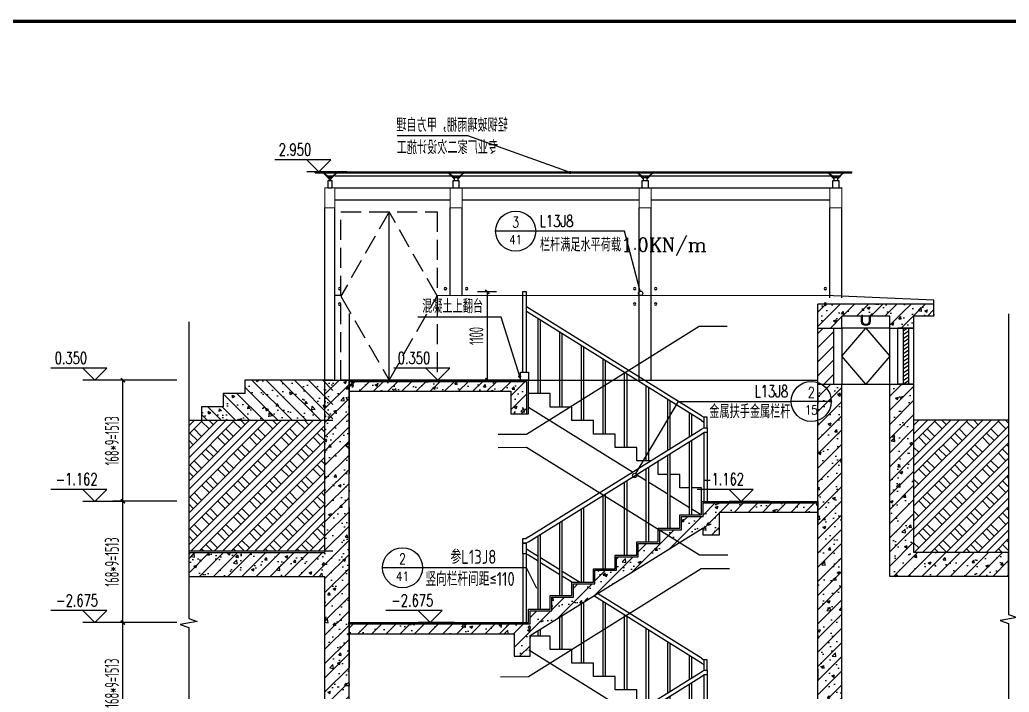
# Model space of a CAD drawing. Extents: x -473190 to 2138458, y -81875 to 2633646.
# Drawn here: x 1325107 to 1337454, y -61045 to -52655 of the extents above; entities that cross this region are included whole.
import ezdxf
from ezdxf.enums import TextEntityAlignment as Align

# ---------------------------------------------------------------- set-up
doc = ezdxf.new("R2010")
doc.units = 0
doc.header["$LTSCALE"] = 1000
doc.linetypes.add('__DASH', pattern=[0.35, 0.25, -0.1])
doc.linetypes.add('DOTE', pattern=[2.42, 2, -0.2, 0.02, -0.2])
for name, color, linetype in [('AXIS', 3, 'Continuous'), ('DIM_IDEN', 3, 'Continuous'), ('DIM_LEAD', 3, 'Continuous'), ('DIM_SYMB', 3, 'Continuous'), ('DOTE', 1, 'DOTE'), ('E_WINDOW', 4, 'Continuous'), ('ECA_TK', 7, 'Continuous'), ('PUB_DIM', 3, 'Continuous'), ('PUB_HATCH', 8, 'Continuous'), ('PUB_TEXT', 7, 'Continuous'), ('RF-M', 4, 'Continuous'), ('RF-QT', 30, 'Continuous'), ('S_E_STAIR', 4, 'Continuous'), ('S_STAIR', 2, 'Continuous'), ('S_SURFACE', 6, 'Continuous'), ('SURFACE', 6, 'Continuous'), ('tk', 7, 'Continuous'), ('WALL', 9, 'Continuous'), ('WINDOW', 4, 'Continuous')]:
    doc.layers.add(name, color=color, linetype=linetype)
doc.styles.add('_TCH_DIM', font='SIMPLEX', dxfattribs={"bigfont": 'GBCBIG'})
doc.styles.add('_TCH_DIM_T3', font='tssdeng.shx', dxfattribs={"width": 0.564706, "bigfont": '@@@tssdchn.shx'})
doc.styles.add('_TCH_LABEL', font='COMPLEX', dxfattribs={"bigfont": 'GBCBIG'})
doc.styles.add('TYDG_02', font='TSSDENG', dxfattribs={"width": 0.8, "bigfont": 'TSSDCHN'})
doc.dimstyles.new('_TCH_ARCH&&50', dxfattribs={"dimtxt": 175, "dimasz": 50, "dimexe": 125, "dimexo": 150, "dimgap": 50, "dimtad": 1, "dimdec": 0, "dimzin": 0, "dimdsep": 46, "dimtxsty": '_TCH_DIM_T3', "dimblk": 'ARCHTICK', "dimcen": 0.09, "dimclrt": 7, "dimazin": 2, "dimtfac": 1, "dimtdec": 0, "dimtix": 1, "dimtmove": 2, "dimatfit": 3, "dimfxl": 0, "dimtolj": 1, "dimtzin": 0, "dimarcsym": 0})
pattern_1 = [(45, (0, 0), (-88.388348, 88.388348), []), (50, (0, 0), (358.63009, -31.37607), [37.5, -412.5]), (355, (0, 0), (-69.37567, 376.09607), [30, -330]), (100.4514, (29.9, -2.6), (289.25469, 344.71977), [31.8701, -350.57106]), (46.1842, (0, 100), (533.62052, -82.7595), [56.25, -618.75]), (96.6356, (44.47, 93.1), (467.33135, 487.05894), [47.80514, -525.8565]), (351.1842, (0, 100), (467.33097, 487.0593), [45, -495]), (21, (50, 75), (298.453526, -201.309445), [37.5, -412.5]), (326, (50, 75), (121.65767, 362.57502), [30, -330]), (71.4514, (74.87, 58.22), (420.11131, 161.26525), [31.8701, -350.57106]), (37.5, (0, 0), (6.079928, 166.446927), [0, -326, 0, -335, 0, -331.25]), (7.5, (0, 0), (131.534769, 197.205856), [0, -191, 0, -318.5, 0, -126.25]), (327.5, (-111.5, 0), (266.911218, -11.277436), [0, -125, 0, -390, 0, -517.5]), (317.5, (-161.5, 0), (291.593085, 50.05249), [0, -162.5, 0, -259, 0, -367.5])]
pattern_2 = [(45, (-477544.96, -71625.69), (-88.388348, 88.388348), []), (50, (-477544.96, -71625.7), (358.63009, -31.376067), [37.5, -412.5]), (355, (-477544.96, -71625.7), (-69.37567, 376.09607), [30, -330]), (100.4514, (-477515.08, -71628.3), (289.25469, 344.71977), [31.870095, -350.571056]), (46.1842, (-477544.96, -71525.7), (533.62052, -82.75951), [56.25, -618.75]), (96.6356, (-477500.5, -71532.6), (467.33135, 487.05894), [47.80514, -525.8565]), (351.1842, (-477544.96, -71525.7), (467.33097, 487.0593), [45, -495]), (21, (-477494.96, -71550.7), (298.453526, -201.309445), [37.5, -412.5]), (326, (-477494.96, -71550.7), (121.657666, 362.57502), [30, -330]), (71.4514, (-477470.1, -71567.47), (420.111314, 161.26525), [31.870095, -350.571056]), (37.5, (-477544.96, -71625.69), (6.079928, 166.446927), [0, -326, 0, -335, 0, -331.25]), (7.5, (-477544.96, -71625.69), (131.534769, 197.205856), [0, -191, 0, -318.5, 0, -126.25]), (327.5, (-477656.46, -71625.69), (266.911218, -11.277436), [0, -125, 0, -390, 0, -517.5]), (317.5, (-477706.46, -71625.7), (291.593085, 50.05249), [0, -162.5, 0, -259, 0, -367.5])]

# ---------------------------------------------------------------- blocks, each defined once
blk = doc.blocks.new('A$C263E0DDE')
at = {"layer": 'DIM_IDEN'}
for p, q in [((-1427, 260), (-1927, 260)), ((-130, 260), (-1427, 260)), ((0, 0), (-130, 260))]:
    blk.add_line(p, q, dxfattribs=at)
for centre, radius in [((-1677, 260), 250), ((0, 0), 0)]:
    blk.add_circle(centre, radius, dxfattribs=at)
at = {"layer": 'PUB_TEXT', "style": 'TYDG_02', "width": 0.8}
for s, p in [('参L13J8', (-1078, 309)), ('竖向栏杆间距≤110', (-1391, 33))]:
    blk.add_text(s, height=175, dxfattribs=at).set_placement(p)
at = {"layer": 'PUB_TEXT', "style": '_TCH_LABEL'}
for s, height, p, p2 in [('2', 131, (-1721, 306), (-1634, 306)), ('41', 114.4, (-1759, 96), (-1596, 96))]:
    blk.add_text(s, height=height, dxfattribs=at).set_placement(p, p2, align=Align.FIT)
blk = doc.blocks.new('ASFDSF')
at = {"layer": 'DIM_SYMB'}
for p, q in [((-83406, 375956), (-82128, 376411)), ((-82128, 376411), (-81246, 376411))]:
    blk.add_line(p, q, dxfattribs=at)
at = {"layer": 'DIM_SYMB', "const_width": 20}
blk.add_lwpolyline([(-83415, 375952, 1), (-83397, 375959, 1)], format="xyb", close=True, dxfattribs=at)
at = {"layer": 'E_WINDOW'}
for p, q in [((-80224, 375963), (-86921, 375964)), ((-86921, 375950), (-86921, 375964)), ((-80224, 375949), (-86921, 375950)), ((-80224, 375949), (-80224, 375963)), ((-80471, 375762), (-86796, 375763)), ((-84417, 375613), (-86646, 375613)), ((-82057, 375613), (-84267, 375613)), ((-80471, 375612), (-81907, 375613)), ((-86796, 374391), (-86796, 375513)), ((-86646, 374391), (-86646, 375513)), ((-84417, 373363), (-84417, 375513)), ((-84267, 373363), (-84267, 375513)), ((-82057, 374418), (-82057, 375513)), ((-81907, 374418), (-81907, 375513)), ((-80471, 373364), (-80471, 375512)), ((-80346, 373364), (-80346, 375512)), ((-81146, 373365), (-81146, 375464))]:
    blk.add_line(p, q, dxfattribs=at)
at = {"layer": 'E_WINDOW', "linetype": 'Continuous'}
for p, q in [((-86741, 375893), (-86818, 375950)), ((-86741, 375873), (-86818, 375950)), ((-86763, 375909), (-86680, 375909)), ((-86726, 375964), (-86726, 375950)), ((-86726, 375909), (-86726, 375893)), ((-86716, 375964), (-86716, 375950)), ((-86716, 375909), (-86716, 375893)), ((-86701, 375893), (-86624, 375950)), ((-86701, 375873), (-86624, 375950)), ((-86665, 375909), (-80471, 375908)), ((-84362, 375893), (-84439, 375950)), ((-84362, 375873), (-84439, 375950)), ((-84347, 375964), (-84347, 375950)), ((-84347, 375909), (-84347, 375893)), ((-84337, 375964), (-84337, 375950)), ((-84337, 375909), (-84337, 375893)), ((-84322, 375893), (-84245, 375950)), ((-84322, 375873), (-84245, 375950)), ((-82002, 375893), (-82079, 375950)), ((-82002, 375873), (-82079, 375950)), ((-81987, 375964), (-81987, 375950)), ((-81987, 375909), (-81987, 375893)), ((-81977, 375964), (-81977, 375950)), ((-81977, 375909), (-81977, 375893)), ((-81962, 375893), (-81885, 375950)), ((-81962, 375873), (-81885, 375950)), ((-80416, 375892), (-80493, 375949)), ((-80416, 375872), (-80493, 375949)), ((-80438, 375908), (-80380, 375908)), ((-80426, 375963), (-80426, 375949)), ((-80426, 375908), (-80426, 375892)), ((-80416, 375963), (-80416, 375949)), ((-80416, 375908), (-80416, 375892)), ((-80401, 375892), (-80324, 375949)), ((-80401, 375872), (-80324, 375949)), ((-86646, 374419), (-82242, 374418)), ((-82242, 374418), (-81746, 374419)), ((-80546, 374418), (-80471, 374418))]:
    blk.add_line(p, q, dxfattribs=at)
at = {"layer": 'E_WINDOW', "linetype": '__DASH'}
for p, q in [((-81746, 374414), (-81146, 375464)), ((-81146, 375464), (-80546, 374413)), ((-81146, 373365), (-81746, 374414)), ((-80546, 374413), (-81146, 373365))]:
    blk.add_line(p, q, dxfattribs=at)
at = {"layer": 'E_WINDOW', "linetype": 'Continuous'}
for points in [[(-86761, 375763), (-86761, 375853), (-86681, 375853), (-86681, 375763)], [(-86701, 375853), (-86701, 375893), (-86741, 375893), (-86741, 375853)], [(-84382, 375763), (-84382, 375853), (-84302, 375853), (-84302, 375763)], [(-84322, 375853), (-84322, 375893), (-84362, 375893), (-84362, 375853)], [(-82022, 375763), (-82022, 375853), (-81942, 375853), (-81942, 375763)], [(-81962, 375853), (-81962, 375893), (-82002, 375893), (-82002, 375853)], [(-80436, 375762), (-80436, 375852), (-80381, 375852), (-80381, 375762)], [(-80401, 375852), (-80401, 375892), (-80416, 375892), (-80416, 375852)]]:
    blk.add_lwpolyline(points, close=True, dxfattribs=at)
at = {"layer": 'E_WINDOW', "const_width": 12.5}
for points in [[(-86646, 375763), (-86796, 375763), (-86796, 375513), (-86646, 375513)], [(-84267, 375763), (-84417, 375763), (-84417, 375513), (-84267, 375513)], [(-81907, 375763), (-82057, 375763), (-82057, 375513), (-81907, 375513)], [(-80346, 375762), (-80471, 375762), (-80471, 375512), (-80346, 375512)]]:
    blk.add_lwpolyline(points, close=True, dxfattribs=at)
at = {"layer": 'E_WINDOW', "linetype": '__DASH'}
blk.add_lwpolyline([(-80546, 373364), (-80546, 375463), (-81746, 375464), (-81746, 373365), (-80546, 373364)], dxfattribs=at)
at = {"layer": 'E_WINDOW', "linetype": 'Continuous'}
for centre in [(-86589, 374507), (-84474, 374507), (-84210, 374507), (-82114, 374507), (-81850, 374507), (-80528, 374506), (-86589, 374313), (-84474, 374313), (-84210, 374313), (-80528, 374312)]:
    blk.add_circle(centre, 15, dxfattribs=at)
at = {"layer": 'PUB_TEXT', "style": '_TCH_DIM'}
for s, height, p in [('轻钢玻璃雨棚，甲方自理', 168.79, (-82629, 376464)), ('专业厂家二次设计施工', 168.8, (-82507, 376184))]:
    blk.add_text(s, height=height, dxfattribs=at).set_placement(p)
blk = doc.blocks.new('5850LT2')
at = {"layer": 'PUB_HATCH'}
h = blk.add_hatch(dxfattribs=at)
h.set_pattern_fill('钢筋混凝土', color=256, scale=50, style=0)
h.set_pattern_definition(pattern_1)
h.paths.add_polyline_path([(1257907, 112285), (1255687, 112285), (1255687, 112165), (1257707, 112165), (1257707, 111885), (1257907, 111885)])
h = blk.add_hatch(dxfattribs=at)
h.set_pattern_fill('钢筋混凝土', color=256, scale=50, style=0)
h.set_pattern_definition(pattern_1)
h.paths.add_polyline_path([(1260107, 110772), (1261537, 110772), (1261537, 110652), (1260307, 110652), (1260307, 110372), (1260107, 110372)])
h = blk.add_hatch(dxfattribs=at)
h.set_pattern_fill('钢筋混凝土', color=256, scale=50, style=0)
h.set_pattern_definition(pattern_1)
h.paths.add_polyline_path([(1257947, 109259), (1257947, 109428), (1258217, 109428), (1258217, 109596), (1258487, 109596), (1258487, 109764), (1258757, 109764), (1258757, 109932), (1259027, 109932), (1259027, 110100), (1259297, 110100), (1259297, 110268), (1259567, 110268), (1259567, 110436), (1259837, 110436), (1259837, 110604), (1260107, 110604), (1260107, 110652), (1260107, 110463), (1257947, 109118)])
h = blk.add_hatch(dxfattribs=at)
h.set_pattern_fill('钢筋混凝土', color=256, scale=50, style=0)
h.set_pattern_definition(pattern_1)
h.paths.add_polyline_path([(1257947, 109259), (1255687, 109259), (1255687, 109139), (1257747, 109139), (1257747, 108859), (1257947, 108859)])
h = blk.add_hatch(dxfattribs=at)
h.set_pattern_fill('钢筋混凝土', color=256, scale=50, style=0)
h.set_pattern_definition(pattern_1)
h.paths.add_polyline_path([(1260107, 107747), (1261537, 107747), (1261537, 107627), (1260307, 107627), (1260307, 107347), (1260107, 107347)])
h = blk.add_hatch(dxfattribs=at)
h.set_pattern_fill('钢筋混凝土', color=256, scale=50, style=0)
h.set_pattern_definition(pattern_1)
h.paths.add_polyline_path([(1257947, 106234), (1257947, 106402), (1258217, 106402), (1258217, 106571), (1258487, 106571), (1258487, 106739), (1258757, 106739), (1258757, 106907), (1259027, 106907), (1259027, 107075), (1259297, 107075), (1259297, 107243), (1259567, 107243), (1259567, 107411), (1259837, 107411), (1259837, 107579), (1260107, 107579), (1260107, 107627), (1260107, 107438), (1257947, 106093)])
h = blk.add_hatch(dxfattribs=at)
h.set_pattern_fill('钢筋混凝土', color=256, scale=50, style=0)
h.set_pattern_definition(pattern_1)
h.paths.add_polyline_path([(1257947, 106234), (1255687, 106234), (1255687, 106114), (1257747, 106114), (1257747, 105834), (1257947, 105834)])
at = {"layer": 'S_E_STAIR'}
for p, q in [((1260087, 111860), (1257902, 113220)), ((1260087, 111800), (1257902, 113160)), ((1258047, 112137), (1258047, 113070)), ((1258077, 112137), (1258077, 113051)), ((1258317, 111968), (1258317, 112902)), ((1258347, 111968), (1258347, 112883)), ((1258587, 111800), (1258587, 112734)), ((1258617, 111800), (1258617, 112715)), ((1258857, 111632), (1258857, 112566)), ((1258887, 111632), (1258887, 112547)), ((1259127, 111464), (1259127, 112398)), ((1259157, 111464), (1259157, 112379)), ((1257927, 112137), (1257927, 112165)), ((1258197, 112137), (1257927, 112137)), ((1258197, 111968), (1258197, 112137)), ((1259397, 111296), (1259397, 112230)), ((1259427, 111296), (1259427, 112211)), ((1259667, 111431), (1259667, 112062)), ((1259697, 111449), (1259697, 112043)), ((1259225, 111155), (1257927, 111963)), ((1258467, 111968), (1258197, 111968)), ((1258467, 111800), (1258467, 111968)), ((1259937, 111599), (1259937, 111893)), ((1259967, 111617), (1259967, 111875)), ((1258737, 111800), (1258467, 111800)), ((1258737, 111632), (1258737, 111800)), ((1260087, 111860), (1260117, 111841)), ((1260087, 111800), (1260117, 111781)), ((1260157, 111841), (1260117, 111841)), ((1260117, 111841), (1260117, 111711)), ((1260157, 111711), (1260157, 111841)), ((1257927, 110348), (1260087, 111692)), ((1257927, 110288), (1260087, 111632)), ((1259007, 111632), (1258737, 111632)), ((1259007, 111464), (1259007, 111632)), ((1260087, 111692), (1260117, 111711)), ((1260087, 111632), (1260117, 111651)), ((1260117, 111711), (1260157, 111711)), ((1260117, 111711), (1260157, 111711)), ((1260157, 111651), (1260117, 111651)), ((1260117, 111651), (1260117, 110792)), ((1260157, 111711), (1260157, 111651)), ((1260157, 111651), (1260157, 110792)), ((1259937, 110624), (1259937, 111539)), ((1259967, 110624), (1259967, 111557)), ((1259277, 111464), (1259007, 111464)), ((1259277, 111296), (1259277, 111464)), ((1259697, 110456), (1259697, 111389)), ((1259451, 111296), (1259277, 111296)), ((1259547, 111128), (1259547, 111296)), ((1259667, 110456), (1259667, 111371)), ((1259397, 111048), (1259273, 111125)), ((1259397, 110288), (1259397, 111203)), ((1259427, 110288), (1259427, 111221)), ((1259667, 111128), (1259547, 111128)), ((1259817, 111128), (1259697, 111128)), ((1259817, 110960), (1259817, 111128)), ((1259127, 110120), (1259127, 111034)), ((1259157, 110120), (1259157, 111053)), ((1259667, 110880), (1259427, 111029)), ((1258887, 109952), (1258887, 110885)), ((1259937, 110960), (1259817, 110960)), ((1260087, 110960), (1259967, 110960)), ((1260087, 110792), (1260087, 110960)), ((1258857, 109952), (1258857, 110866)), ((1259937, 110712), (1259697, 110861)), ((1258587, 109784), (1258587, 110698)), ((1258617, 109784), (1258617, 110717)), ((1260087, 110618), (1259967, 110693)), ((1258317, 109616), (1258317, 110530)), ((1258347, 109616), (1258347, 110549)), ((1257857, 110269), (1257857, 110329)), ((1257857, 110329), (1257897, 110329)), ((1257897, 110269), (1257857, 110269)), ((1257857, 110138), (1257857, 110269)), ((1257857, 110269), (1257897, 110269)), ((1257927, 110348), (1257897, 110329)), ((1257927, 110288), (1257897, 110269)), ((1257897, 110269), (1257897, 110138)), ((1258047, 109448), (1258047, 110362)), ((1258077, 109448), (1258077, 110381)), ((1257897, 110138), (1257857, 110138)), ((1257857, 110138), (1257857, 109279)), ((1257927, 110179), (1257897, 110198)), ((1257927, 110119), (1257897, 110138)), ((1257897, 110138), (1257897, 109279)), ((1258047, 110105), (1257927, 110179)), ((1258047, 110045), (1257927, 110119)), ((1258317, 109937), (1258077, 110086)), ((1258317, 109877), (1258077, 110026)), ((1258563, 109784), (1258347, 109918)), ((1258467, 109783), (1258347, 109858)), ((1260087, 108835), (1258790, 109643)), ((1258617, 108775), (1258617, 109535)), ((1260087, 108775), (1258742, 109613)), ((1258857, 108607), (1258857, 109541)), ((1258887, 108607), (1258887, 109522)), ((1258587, 108775), (1258587, 109517)), ((1258317, 108943), (1258317, 109348)), ((1258347, 108943), (1258347, 109367)), ((1259127, 108439), (1259127, 109373)), ((1259157, 108439), (1259157, 109354)), ((1258047, 109111), (1258047, 109180)), ((1258077, 109111), (1258077, 109199)), ((1259397, 108271), (1259397, 109205)), ((1259427, 108271), (1259427, 109186)), ((1258197, 109111), (1257947, 109111)), ((1258197, 108943), (1258197, 109111)), ((1259667, 108406), (1259667, 109036)), ((1259225, 108130), (1257933, 108934)), ((1258467, 108943), (1258197, 108943)), ((1258467, 108775), (1258467, 108943)), ((1259697, 108424), (1259697, 109018)), ((1259937, 108574), (1259937, 108868)), ((1259967, 108592), (1259967, 108850)), ((1260087, 108835), (1260117, 108816)), ((1260157, 108816), (1260117, 108816)), ((1260117, 108816), (1260117, 108686)), ((1260157, 108686), (1260157, 108816)), ((1257927, 107322), (1260087, 108667)), ((1258737, 108775), (1258467, 108775)), ((1258737, 108607), (1258737, 108775)), ((1260087, 108775), (1260117, 108756)), ((1260087, 108667), (1260117, 108686)), ((1260117, 108686), (1260157, 108686)), ((1260117, 108686), (1260157, 108686)), ((1260157, 108686), (1260157, 108626)), ((1257927, 107262), (1260087, 108607)), ((1259007, 108607), (1258737, 108607)), ((1259007, 108439), (1259007, 108607)), ((1259967, 107599), (1259967, 108532)), ((1260087, 108607), (1260117, 108626)), ((1260157, 108626), (1260117, 108626)), ((1260117, 108626), (1260117, 107767)), ((1260157, 108626), (1260157, 107767)), ((1259277, 108439), (1259007, 108439)), ((1259277, 108271), (1259277, 108439)), ((1259937, 107599), (1259937, 108514)), ((1259667, 107431), (1259667, 108346)), ((1259697, 107431), (1259697, 108364)), ((1259451, 108271), (1259277, 108271)), ((1259397, 107263), (1259397, 108177)), ((1259427, 107263), (1259427, 108196)), ((1259547, 108103), (1259547, 108271)), ((1259397, 108023), (1259273, 108100)), ((1259667, 108103), (1259547, 108103)), ((1259817, 108103), (1259697, 108103)), ((1259817, 107935), (1259817, 108103)), ((1259127, 107095), (1259127, 108009)), ((1259157, 107095), (1259157, 108028)), ((1259667, 107855), (1259427, 108004)), ((1259937, 107935), (1259817, 107935)), ((1260087, 107935), (1259967, 107935)), ((1260087, 107767), (1260087, 107935)), ((1258857, 106927), (1258857, 107841)), ((1258887, 106927), (1258887, 107860)), ((1259937, 107687), (1259697, 107836)), ((1258587, 106759), (1258587, 107673)), ((1258617, 106759), (1258617, 107692)), ((1260087, 107593), (1259967, 107668)), ((1258317, 106591), (1258317, 107505)), ((1258347, 106591), (1258347, 107524)), ((1258047, 106422), (1258047, 107337)), ((1258077, 106422), (1258077, 107356))]:
    blk.add_line(p, q, dxfattribs=at)
for points in [[(1257852, 112405), (1257902, 112405), (1257902, 113405), (1257852, 113405), (1257852, 112405)], [(1257927, 112305), (1257827, 112305), (1257827, 112405), (1257927, 112405), (1257927, 112305)], [(1257927, 107262), (1257877, 107262), (1257877, 107322), (1257927, 107322)]]:
    blk.add_lwpolyline(points, dxfattribs=at)
at = {"layer": 'S_STAIR'}
for p, q in [((1257907, 112285), (1255687, 112285)), ((1255687, 112285), (1255687, 112165)), ((1257907, 111885), (1257907, 112285)), ((1255687, 112165), (1257707, 112165)), ((1257707, 112165), (1257707, 111885)), ((1257707, 111885), (1257907, 111885)), ((1260107, 110604), (1260107, 110772)), ((1260107, 110772), (1261537, 110772)), ((1261537, 110772), (1261537, 110652)), ((1261537, 110652), (1260307, 110652)), ((1260307, 110652), (1260307, 110372)), ((1259837, 110436), (1259837, 110604)), ((1259837, 110604), (1260107, 110604)), ((1257947, 109118), (1260107, 110463)), ((1259567, 110268), (1259567, 110436)), ((1259567, 110436), (1259837, 110436)), ((1260107, 110372), (1260107, 110463)), ((1259297, 110100), (1259297, 110268)), ((1259297, 110268), (1259567, 110268)), ((1260307, 110372), (1260107, 110372)), ((1259027, 109932), (1259027, 110100)), ((1259027, 110100), (1259297, 110100)), ((1258757, 109764), (1258757, 109932)), ((1258757, 109932), (1259027, 109932)), ((1258487, 109596), (1258487, 109764)), ((1258487, 109764), (1258757, 109764)), ((1258217, 109428), (1258217, 109596)), ((1258217, 109596), (1258487, 109596)), ((1257947, 109259), (1257947, 109428)), ((1257947, 109428), (1258217, 109428)), ((1257947, 109259), (1255687, 109259)), ((1255687, 109259), (1255687, 109139)), ((1255687, 109139), (1257747, 109139)), ((1257747, 109139), (1257747, 108859)), ((1257947, 108859), (1257947, 109118)), ((1257747, 108859), (1257947, 108859)), ((1260107, 107579), (1260107, 107747)), ((1260107, 107747), (1261537, 107747)), ((1261537, 107747), (1261537, 107627)), ((1259837, 107411), (1259837, 107579)), ((1259837, 107579), (1260107, 107579)), ((1261537, 107627), (1260307, 107627)), ((1260307, 107627), (1260307, 107347)), ((1257947, 106093), (1260107, 107438)), ((1260107, 107347), (1260107, 107438)), ((1259567, 107243), (1259567, 107411)), ((1259567, 107411), (1259837, 107411)), ((1260307, 107347), (1260107, 107347)), ((1259297, 107075), (1259297, 107243)), ((1259297, 107243), (1259567, 107243)), ((1259027, 106907), (1259027, 107075)), ((1259027, 107075), (1259297, 107075)), ((1258757, 106739), (1258757, 106907)), ((1258757, 106907), (1259027, 106907)), ((1258487, 106571), (1258487, 106739)), ((1258487, 106739), (1258757, 106739)), ((1258217, 106402), (1258217, 106571)), ((1258217, 106571), (1258487, 106571)), ((1257947, 106234), (1257947, 106402)), ((1257947, 106402), (1258217, 106402)), ((1257947, 106234), (1255687, 106234)), ((1255687, 106234), (1255687, 106114)), ((1255687, 106114), (1257747, 106114)), ((1257747, 106114), (1257747, 105834)), ((1257947, 105834), (1257947, 106093)), ((1257747, 105834), (1257947, 105834))]:
    blk.add_line(p, q, dxfattribs=at)
at = {"layer": 'S_SURFACE'}
for p, q in [((1257927, 112305), (1255687, 112305)), ((1255687, 112305), (1255687, 112285)), ((1257927, 111885), (1257927, 112305)), ((1257907, 111885), (1257927, 111885)), ((1260087, 110672), (1260087, 110792)), ((1260087, 110792), (1261537, 110792)), ((1261537, 110792), (1261537, 110772)), ((1260087, 110624), (1260087, 110672)), ((1260087, 110672), (1260087, 110672)), ((1259817, 110456), (1259817, 110624)), ((1259817, 110624), (1260087, 110624)), ((1259547, 110288), (1259547, 110456)), ((1259547, 110456), (1259817, 110456)), ((1259277, 110120), (1259277, 110288)), ((1259277, 110288), (1259547, 110288)), ((1259007, 109952), (1259007, 110120)), ((1259007, 110120), (1259277, 110120)), ((1258737, 109784), (1258737, 109952)), ((1258737, 109952), (1259007, 109952)), ((1258467, 109616), (1258467, 109784)), ((1258467, 109784), (1258737, 109784)), ((1258197, 109448), (1258197, 109616)), ((1258197, 109616), (1258467, 109616)), ((1257927, 109279), (1257927, 109448)), ((1257927, 109448), (1258197, 109448)), ((1255687, 109259), (1255687, 109279)), ((1255687, 109279), (1257927, 109279)), ((1257927, 109279), (1257927, 109279)), ((1260087, 107647), (1260087, 107767)), ((1260087, 107767), (1261537, 107767)), ((1261537, 107767), (1261537, 107747)), ((1259817, 107431), (1259817, 107599)), ((1259817, 107599), (1260087, 107599)), ((1260087, 107599), (1260087, 107647)), ((1260087, 107647), (1260087, 107647)), ((1259547, 107263), (1259547, 107431)), ((1259547, 107431), (1259817, 107431)), ((1259277, 107095), (1259277, 107263)), ((1259277, 107263), (1259547, 107263)), ((1259007, 106927), (1259007, 107095)), ((1259007, 107095), (1259277, 107095)), ((1258737, 106759), (1258737, 106927)), ((1258737, 106927), (1259007, 106927)), ((1258467, 106591), (1258467, 106759)), ((1258467, 106759), (1258737, 106759)), ((1258197, 106422), (1258197, 106591)), ((1258197, 106591), (1258467, 106591)), ((1257927, 106254), (1257927, 106422)), ((1257927, 106422), (1258197, 106422)), ((1255687, 106234), (1255687, 106254)), ((1255687, 106254), (1257927, 106254)), ((1257927, 106254), (1257927, 106254))]:
    blk.add_line(p, q, dxfattribs=at)
blk = doc.blocks.new('10B_A1E图框')
at = {"layer": 'ECA_TK', "const_width": 0.8}
blk.add_lwpolyline([(831, 10), (831, 584), (18, 584), (18, 10)], close=True, dxfattribs=at)
blk = doc.blocks.new('_ArchTick')
at = {"color": 0, "linetype": 'ByBlock', "const_width": 0.4}
blk.add_lwpolyline([(-0.5, -0.5), (0.5, 0.5)], dxfattribs=at)
blk = doc.blocks.new('*D2470')
at = {"layer": 'Defpoints', "color": 0, "transparency": 16777216}
for p in [(1330942, -56050), (1331204, -56050), (1331204, -57150)]:
    blk.add_point(p, dxfattribs=at)
at = {"layer": 'PUB_DIM', "color": 0, "lineweight": -2, "transparency": 16777216}
for p, q in [((1331054, -56050), (1330817, -56050)), ((1330942, -57150), (1330942, -56050)), ((1331054, -57150), (1330817, -57150))]:
    blk.add_line(p, q, dxfattribs=at)
at = {"layer": 'PUB_DIM', "color": 0, "lineweight": -2, "transparency": 16777216, "xscale": 50, "yscale": 50, "zscale": 50}
for p, rotation in [((1330942, -56050), 90), ((1330942, -57150), 270)]:
    blk.add_blockref('_ArchTick', p, dxfattribs=dict(at, rotation=rotation))
at = {"layer": 'PUB_DIM', "color": 7, "transparency": 16777216, "insert": (1330804, -56600), "char_height": 175, "attachment_point": 5, "rotation": 90, "style": '_TCH_DIM_T3'}
blk.add_mtext('\\A1;1100', dxfattribs=at)
blk = doc.blocks.new('*D2480')
at = {"layer": 'AXIS', "color": 0, "lineweight": -2, "transparency": 16777216}
for p, q in [((1327065, -60176), (1326269, -60176)), ((1326394, -61688), (1326394, -60176)), ((1327065, -61688), (1326269, -61688))]:
    blk.add_line(p, q, dxfattribs=at)
at = {"layer": 'Defpoints', "color": 0, "transparency": 16777216}
for p in [(1326394, -60176), (1327215, -60176), (1327215, -61688)]:
    blk.add_point(p, dxfattribs=at)
at = {"layer": 'AXIS', "color": 0, "lineweight": -2, "transparency": 16777216, "xscale": 50, "yscale": 50, "zscale": 50}
for p, rotation in [((1326394, -60176), 90), ((1326394, -61688), 270)]:
    blk.add_blockref('_ArchTick', p, dxfattribs=dict(at, rotation=rotation))
at = {"layer": 'AXIS', "color": 7, "transparency": 16777216, "insert": (1326256, -60932), "char_height": 175, "attachment_point": 5, "rotation": 90, "style": '_TCH_DIM_T3'}
blk.add_mtext('\\A1;168*9=1513', dxfattribs=at)
blk = doc.blocks.new('*D2481')
at = {"layer": 'AXIS', "color": 0, "lineweight": -2, "transparency": 16777216}
for p, q in [((1327065, -58663), (1326269, -58663)), ((1326394, -60176), (1326394, -58663)), ((1327065, -60176), (1326269, -60176))]:
    blk.add_line(p, q, dxfattribs=at)
at = {"layer": 'Defpoints', "color": 0, "transparency": 16777216}
for p in [(1326394, -58663), (1327215, -58663), (1327215, -60176)]:
    blk.add_point(p, dxfattribs=at)
at = {"layer": 'AXIS', "color": 0, "lineweight": -2, "transparency": 16777216, "xscale": 50, "yscale": 50, "zscale": 50}
for p, rotation in [((1326394, -58663), 90), ((1326394, -60176), 270)]:
    blk.add_blockref('_ArchTick', p, dxfattribs=dict(at, rotation=rotation))
at = {"layer": 'AXIS', "color": 7, "transparency": 16777216, "insert": (1326256, -59420), "char_height": 175, "attachment_point": 5, "rotation": 90, "style": '_TCH_DIM_T3'}
blk.add_mtext('\\A1;168*9=1513', dxfattribs=at)
blk = doc.blocks.new('*D2482')
at = {"layer": 'AXIS', "color": 0, "lineweight": -2, "transparency": 16777216}
for p, q in [((1327065, -57151), (1326269, -57151)), ((1326394, -58663), (1326394, -57151)), ((1327065, -58663), (1326269, -58663))]:
    blk.add_line(p, q, dxfattribs=at)
at = {"layer": 'Defpoints', "color": 0, "transparency": 16777216}
for p in [(1326394, -57151), (1327215, -57151), (1327215, -58663)]:
    blk.add_point(p, dxfattribs=at)
at = {"layer": 'AXIS', "color": 0, "lineweight": -2, "transparency": 16777216, "xscale": 50, "yscale": 50, "zscale": 50}
for p, rotation in [((1326394, -57151), 90), ((1326394, -58663), 270)]:
    blk.add_blockref('_ArchTick', p, dxfattribs=dict(at, rotation=rotation))
at = {"layer": 'AXIS', "color": 7, "transparency": 16777216, "insert": (1326256, -57907), "char_height": 175, "attachment_point": 5, "rotation": 90, "style": '_TCH_DIM_T3'}
blk.add_mtext('\\A1;168*9=1513', dxfattribs=at)
blk = doc.blocks.new('$WINLIB2D$00000039')
at = {"color": 0}
for points in [[(-0.5, 0.5), (-0.5, -0.5)], [(0.5, 0.5), (-0.5, 0.5)], [(0.5, -0.5), (0.5, 0.5)], [(-0.5, 0.167), (0.5, 0.167)], [(-0.452, -0.167), (-0.5, 0.084)], [(-0.384, -0.167), (-0.448, 0.167)], [(-0.316, -0.167), (-0.38, 0.167)], [(-0.248, -0.167), (-0.312, 0.167)], [(-0.18, -0.167), (-0.244, 0.167)], [(-0.112, -0.167), (-0.176, 0.167)], [(-0.044, -0.167), (-0.108, 0.167)], [(0.024, -0.167), (-0.04, 0.167)], [(0.092, -0.167), (0.028, 0.167)], [(0.16, -0.167), (0.096, 0.167)], [(0.228, -0.167), (0.164, 0.167)], [(0.296, -0.167), (0.232, 0.167)], [(0.364, -0.167), (0.3, 0.167)], [(0.432, -0.167), (0.368, 0.167)], [(0.5, -0.167), (0.436, 0.167)], [(-0.5, -0.167), (0.5, -0.167)], [(0.5, -0.5), (-0.5, -0.5)]]:
    blk.add_lwpolyline(points, dxfattribs=at)

msp = doc.modelspace()

# ---------------------------------------------------------------- hatches: boundary and pattern name
at = {"layer": 'PUB_HATCH'}
h = msp.add_hatch(dxfattribs=at)
h.set_pattern_fill('钢筋混凝土', color=256, scale=50, style=0)
h.set_pattern_definition(pattern_2)
h.paths.add_polyline_path([(1335365.2, -56501), (1335365.2, -56351), (1335065.2, -56201), (1335065.2, -56501)])
h = msp.add_hatch(dxfattribs=at)
h.set_pattern_fill('钢筋混凝土', color=256, scale=50, style=0)
h.set_pattern_definition(pattern_2)
h.paths.add_polyline_path([(1336106.9, -56301), (1336090.2, -56201), (1335065.2, -56201), (1335365.2, -56351), (1335965.2, -56351)])
h = msp.add_hatch(dxfattribs=at)
h.set_pattern_fill('钢筋混凝土', color=256, scale=50, style=0)
h.set_pattern_definition(pattern_2)
h.paths.add_polyline_path([(1336265.2, -56501), (1336265.2, -56351), (1336106.9, -56301), (1335965.2, -56351), (1335965.2, -56501)])
h = msp.add_hatch(dxfattribs=at)
h.set_pattern_fill('钢筋混凝土', color=256, scale=50, style=0)
h.set_pattern_definition(pattern_2)
h.paths.add_polyline_path([(1336515.2, -56201), (1336090.2, -56201), (1336106.9, -56301), (1336265.2, -56351), (1336515.2, -56351)])
h = msp.add_hatch(dxfattribs=at)
h.set_pattern_fill('普通砖', color=256, scale=50, style=0)
h.set_pattern_definition([(45, (-477544.96, -71535.93), (-88.388383, 88.388383), [])])
h.paths.add_polyline_path([(1335265.2, -57201), (1335265.2, -56501), (1335065.2, -56501), (1335065.2, -57201)])
h = msp.add_hatch(dxfattribs=at)
h.set_pattern_fill('钢筋混凝土', color=256, scale=50, style=0)
h.set_pattern_definition([(135, (4889263.7, 1369697.06), (88.3883476, 88.3883476), []), (130, (4889263.7, 1369697.06), (-358.630091, -31.376067), [37.5, -412.5]), (185, (4889263.7, 1369697.06), (69.375667, 376.096067), [30, -330]), (79.5486, (4889233.8, 1369694.44), (-289.25469, 344.71977), [31.870095, -350.571056]), (133.8158, (4889263.7, 1369797.06), (-533.620524, -82.759507), [56.25, -618.75]), (83.3644, (4889219.23, 1369790.16), (-467.33135, 487.058935), [47.805144, -525.8565]), (188.8158, (4889263.7, 1369797.06), (-467.33097, 487.0593), [45, -495]), (159, (4889213.7, 1369772.06), (-298.453526, -201.309445), [37.5, -412.5]), (214, (4889213.7, 1369772.06), (-121.657666, 362.575023), [30, -330]), (108.5486, (4889188.83, 1369755.3), (-420.111314, 161.265248), [31.870095, -350.571056]), (142.5, (4889263.7, 1369697.06), (-6.0799277, 166.446927), [0, -326, 0, -335, 0, -331.25]), (172.5, (4889263.7, 1369697.06), (-131.534769, 197.205856), [0, -191, 0, -318.5, 0, -126.25]), (212.5, (4889375.2, 1369697.06), (-266.911218, -11.277436), [0, -125, 0, -390, 0, -517.5]), (222.5, (4889425.2, 1369697.06), (-291.593085, 50.052491), [0, -162.5, 0, -259, 0, -367.5])])
h.paths.add_polyline_path([(1329015.2, -57651), (1329015.2, -57151), (1327915.2, -57151), (1327915.2, -57317.6), (1327655.6, -57317.6), (1327655.6, -57484.3), (1327373.7, -57484.3), (1327373.7, -57651)])
h = msp.add_hatch(dxfattribs=at)
h.set_pattern_fill('钢筋混凝土', color=256, scale=50, style=0)
h.set_pattern_definition(pattern_2)
h.paths.add_polyline_path([(1329015.2, -59401), (1329215.2, -59301), (1329215.2, -57151), (1328915.2, -57151), (1328915.2, -59301)])
h = msp.add_hatch(dxfattribs=at)
h.set_pattern_fill('钢筋混凝土', color=256, scale=50, style=0)
h.set_pattern_definition(pattern_2)
h.paths.add_polyline_path([(1335215.2, -63384.3), (1335365.2, -63251), (1335365.2, -57201), (1335065.2, -57201), (1335065.2, -63251)])
h = msp.add_hatch(dxfattribs=at)
h.set_pattern_fill('钢筋混凝土', color=256, scale=50, style=0)
h.set_pattern_definition(pattern_2)
h.paths.add_polyline_path([(1335965.2, -59601), (1336265.2, -59301), (1336265.2, -57201), (1335965.2, -57201)])
h = msp.add_hatch(dxfattribs=at)
h.set_pattern_fill('夯实土壤', color=256, scale=50, angle=90, style=0)
h.set_pattern_definition([(45, (2074278.3, -450092.02), (198.69701, -198.69701), []), (45, (2074278.3, -449987.02), (198.69701, -198.69701), []), (45, (2074278.3, -449882.02), (198.69701, -198.69701), []), (315, (2074278.3, -450092.02), (-198.69701, -198.69701), [132.5, -148.5]), (315, (2074330.8, -450039.52), (-198.69701, -198.69701), [132.5, -148.5]), (315, (2074383.3, -449987.02), (-198.69701, -198.69701), [132.5, -148.5])])
h.paths.add_polyline_path([(1328915.2, -57651), (1327215, -57651), (1327215, -59281), (1328915.2, -59281)])
h = msp.add_hatch(dxfattribs=at)
h.set_pattern_fill('夯实土壤', color=256, scale=50, angle=90, style=0)
h.set_pattern_definition([(45, (2083028.5, -450092.02), (198.69701, -198.69701), []), (45, (2083028.5, -449987.02), (198.69701, -198.69701), []), (45, (2083028.5, -449882.02), (198.69701, -198.69701), []), (315, (2083028.5, -450092.02), (-198.69701, -198.69701), [132.5, -148.5]), (315, (2083081, -450039.52), (-198.69701, -198.69701), [132.5, -148.5]), (315, (2083133.5, -449987.02), (-198.69701, -198.69701), [132.5, -148.5])])
h.paths.add_polyline_path([(1336265.2, -59301), (1337446.3, -59301), (1337446.3, -57651), (1336265.2, -57651)])
h = msp.add_hatch(dxfattribs=at)
h.set_pattern_fill('钢筋混凝土', color=256, scale=50, style=0)
h.set_pattern_definition(pattern_2)
h.paths.add_polyline_path([(1327215, -59601), (1328915.2, -59601), (1329015.2, -59401), (1328915.2, -59301), (1327215, -59301)])
h = msp.add_hatch(dxfattribs=at)
h.set_pattern_fill('钢筋混凝土', color=256, scale=50, style=0)
h.set_pattern_definition(pattern_2)
h.paths.add_polyline_path([(1329065.2, -63384.3), (1329215.2, -63251), (1329215.2, -59301), (1329015.2, -59401), (1328915.2, -59601), (1328915.2, -63251)])
h = msp.add_hatch(dxfattribs=at)
h.set_pattern_fill('钢筋混凝土', color=256, scale=50, style=0)
h.set_pattern_definition(pattern_2)
h.paths.add_polyline_path([(1337446.3, -59301), (1336265.2, -59301), (1335965.2, -59601), (1337446.3, -59601)])

# ---------------------------------------------------------------- linework, layer by layer
for points in [[(1331077.4, -57825.8), (1331428.2, -57825.2), (1333584.9, -56476.6), (1333934.9, -56476.3)], [(1333941.1, -59333), (1333591.1, -59333.6), (1331428.5, -57993.2), (1331078.5, -57993.9)], [(1331104.4, -60851), (1331455.2, -60850.3), (1333611.8, -59501.8), (1333961.8, -59501.4)]]:
    msp.add_lwpolyline(points)
at = {"layer": 'DIM_IDEN'}
for p, q in [((1331544.8, -55292), (1331044.8, -55292)), ((1332651.4, -55292), (1331544.8, -55292)), ((1332847, -56041.5), (1332651.4, -55292)), ((1332795.7, -58316), (1333328.4, -57416.8)), ((1333328.4, -57416.8), (1334734.1, -57416.8)), ((1335234.1, -57416.8), (1334734.1, -57416.8))]:
    msp.add_line(p, q, dxfattribs=at)
for centre, radius in [((1331294.8, -55292), 250), ((1332853.9, -56068), 27.4), ((1334984.1, -57416.8), 250), ((1332781.7, -58339.6), 27.4)]:
    msp.add_circle(centre, radius, dxfattribs=at)
at = {"layer": 'DIM_LEAD'}
for p, q in [((1331113.5, -56365.5), (1330075.9, -56365.5)), ((1331345.6, -57104), (1331113.5, -56365.5))]:
    msp.add_line(p, q, dxfattribs=at)
at = {"layer": 'DIM_LEAD', "const_width": 20}
msp.add_lwpolyline([(1331348.6, -57113.5, 1), (1331342.6, -57094.4, 1)], format="xyb", close=True, dxfattribs=at)
at = {"layer": 'DIM_SYMB'}
for points in [[(1327215, -56424.3), (1327215, -60125.1), (1327320, -60163.3), (1327110, -60200.4), (1327215, -60237.6), (1327215, -63938.5)], [(1337446.3, -56323.4), (1337446.3, -60074.7), (1337551.3, -60112.9), (1337341.3, -60149.9), (1337446.3, -60187.2), (1337446.3, -63938.5)]]:
    msp.add_lwpolyline(points, dxfattribs=at)
at = {"layer": 'DOTE'}
msp.add_line((1329215.2, -56321.1), (1329215.2, -63201), dxfattribs=at)
at = {"layer": 'PUB_DIM'}
for p, q in [((1328990.2, -54401.4), (1328290.2, -54401.4)), ((1328840.2, -54551.4), (1328690.2, -54401.4)), ((1328840.2, -54551.4), (1328990.2, -54401.4)), ((1329190.2, -54551.4), (1328690.2, -54551.4)), ((1326194, -57001), (1325494, -57001)), ((1326044, -57151), (1325894, -57001)), ((1326044, -57151), (1326194, -57001)), ((1330475.2, -57001), (1329775.2, -57001)), ((1330325.2, -57151), (1330175.2, -57001)), ((1330325.2, -57151), (1330475.2, -57001)), ((1326394, -57151), (1325894, -57151)), ((1330325.2, -57151), (1330175.2, -57151)), ((1326194, -58513.4), (1325494, -58513.4)), ((1326044, -58663.4), (1325894, -58513.4)), ((1326044, -58663.4), (1326194, -58513.4)), ((1334260.7, -58513.4), (1333560.7, -58513.4)), ((1334110.7, -58663.4), (1333960.7, -58513.4)), ((1334110.7, -58663.4), (1334260.7, -58513.4)), ((1326394, -58663.4), (1325894, -58663.4)), ((1334460.7, -58663.4), (1333960.7, -58663.4)), ((1326194, -60025.9), (1325494, -60025.9)), ((1326044, -60175.9), (1325894, -60025.9)), ((1326044, -60175.9), (1326194, -60025.9)), ((1330376.7, -60025.9), (1329676.7, -60025.9)), ((1330226.7, -60175.9), (1330076.7, -60025.9)), ((1330226.7, -60175.9), (1330376.7, -60025.9)), ((1326394, -60175.9), (1325894, -60175.9)), ((1330533, -60175.9), (1330076.7, -60175.9))]:
    msp.add_line(p, q, dxfattribs=at)
at = {"layer": 'PUB_DIM', "color": 15}
msp.add_line((1329215.2, -57151), (1335065.2, -57151), dxfattribs=at)
at = {"layer": 'PUB_HATCH', "lineweight": -3, "ltscale": 0.5}
msp.add_lwpolyline([(1335965.2, -56501), (1335365.2, -56501), (1335365.2, -57201), (1335965.2, -57201)], close=True, dxfattribs=at)
msp.add_lwpolyline([(1335665.2, -56501), (1335965.2, -56851), (1335665.2, -57201), (1335365.2, -56851), (1335665.2, -56501)], dxfattribs=at)
at = {"layer": 'RF-M'}
for points in [[(1335719.4, -56351), (1335719.4, -56416.8, -0.9995786), (1335611, -56416.8), (1335611, -56351)], [(1335706.6, -56351), (1335706.6, -56416.8, -1), (1335623.7, -56416.8), (1335623.7, -56351)]]:
    msp.add_lwpolyline(points, format="xyb", dxfattribs=at)
at = {"layer": 'RF-QT'}
for p, q in [((1335065.2, -56501), (1335065.2, -56201)), ((1336090.2, -56201), (1335065.2, -56201)), ((1336515.2, -56201), (1336090.2, -56201)), ((1336515.2, -56351), (1336515.2, -56201)), ((1335365.2, -56501), (1335365.2, -56351)), ((1335965.2, -56351), (1335365.2, -56351)), ((1335965.2, -56501), (1335965.2, -56351)), ((1336515.2, -56351), (1336265.2, -56351)), ((1336265.2, -56501), (1336265.2, -56351)), ((1335065.2, -56501), (1335365.2, -56501)), ((1335965.2, -56501), (1336265.2, -56501)), ((1328915.2, -59301), (1328915.2, -57151)), ((1328915.2, -57151), (1329215.2, -57151)), ((1329215.2, -59301), (1329215.2, -57151)), ((1335065.2, -63251), (1335065.2, -57201)), ((1335065.2, -57201), (1335365.2, -57201)), ((1335365.2, -63251), (1335365.2, -57201)), ((1335965.2, -59601), (1335965.2, -57201)), ((1335965.2, -57201), (1336265.2, -57201)), ((1336265.2, -59301), (1336265.2, -57201)), ((1327215, -59301), (1328915.2, -59301)), ((1327215, -59301), (1327215, -59601)), ((1329215.2, -63251), (1329215.2, -59301)), ((1337446.3, -59301), (1336265.2, -59301)), ((1337446.3, -59601), (1337446.3, -59301)), ((1327215, -59601), (1328915.2, -59601)), ((1328915.2, -63251), (1328915.2, -59601)), ((1337446.3, -59601), (1335965.2, -59601))]:
    msp.add_line(p, q, dxfattribs=at)
at = {"layer": 'S_STAIR'}
for p, q in [((1335065.2, -57330.9), (1335065.2, -57450.9)), ((1335065.5, -58805.9), (1335065.5, -58925.9)), ((1335065.5, -58805.9), (1335065.5, -58925.9)), ((1329215.1, -60431), (1329215.1, -60551)), ((1335065.2, -60750.9), (1335065.2, -60870.9)), ((1335065.2, -60780.9), (1335065.2, -60900.9))]:
    msp.add_line(p, q, dxfattribs=at)
for points in [[(1329015.2, -57151), (1327915.2, -57151), (1327915.2, -57317.6), (1327644.6, -57317.6), (1327644.6, -57484.3), (1327373.7, -57484.3), (1327373.7, -57651)], [(1327215, -57651), (1329015.2, -57651)], [(1337446.3, -57651), (1336265.2, -57651)]]:
    msp.add_lwpolyline(points, dxfattribs=at)
at = {"layer": 'S_SURFACE'}
for p, q in [((1335065.5, -58775.9), (1335065.5, -58805.9)), ((1335065.5, -58805.9), (1335065.5, -58775.9)), ((1329215.1, -60401), (1329215.1, -60431)), ((1329215.1, -60401), (1329215.1, -60431))]:
    msp.add_line(p, q, dxfattribs=at)
at = {"layer": 'SURFACE'}
for p, q in [((1336515.2, -56151), (1335165.2, -56095.9)), ((1336515.2, -56201), (1336515.2, -56151))]:
    msp.add_line(p, q, dxfattribs=at)
at = {"layer": 'WALL'}
for p, q in [((1335065.2, -57201), (1335065.2, -56501)), ((1335065.2, -56501), (1335265.2, -56501)), ((1335265.2, -57201), (1335265.2, -56501)), ((1336265.2, -56501), (1336065.2, -56501)), ((1335065.2, -57201), (1335265.2, -57201)), ((1336265.2, -57201), (1336065.2, -57201)), ((1327215, -59281), (1329015.2, -59281))]:
    msp.add_line(p, q, dxfattribs=at)

# ---------------------------------------------------------------- block references
msp.add_blockref('5850LT2', (73528, -169455.4))
at = {"layer": 'PUB_DIM', "xscale": -1, "rotation": 359.9922742875833}
msp.add_blockref('ASFDSF', (1248518.7, -430503.9), dxfattribs=at)
at = {"layer": 'PUB_DIM', "color": 0}
msp.add_blockref('A$C263E0DDE', (1331560.2, -59751.9), dxfattribs=at)
at = {"layer": 'tk', "xscale": 50, "yscale": 50, "zscale": 50}
msp.add_blockref('10B_A1E图框', (1306263.1, -81874.6), dxfattribs=at)
at = {"layer": 'WINDOW', "xscale": -699.9999906989397, "yscale": -200, "zscale": -699.9999906989397, "rotation": 90}
msp.add_blockref('$WINLIB2D$00000039', (1336165.2, -56851), dxfattribs=at)

# ---------------------------------------------------------------- texts
at = {"layer": 'PUB_TEXT', "width": 0.705882}
for s, style, p in [('2.950', '_TCH_DIM', (1328338.2, -54348.9)), ('L13J8', '_TCH_LABEL', (1331597.3, -55239.5)), ('0.350', '_TCH_DIM', (1325542, -56948.5)), ('0.350', '_TCH_DIM', (1329823.2, -56948.5)), ('L13J8', '_TCH_LABEL', (1334276.6, -57364.3)), ('-1.162', '_TCH_DIM', (1325555.5, -58460.9)), ('-1.162', '_TCH_DIM', (1333622.2, -58460.9)), ('-2.675', '_TCH_DIM', (1325561.5, -59973.4)), ('-2.675', '_TCH_DIM', (1329744.2, -59973.4))]:
    msp.add_text(s, height=148.75, dxfattribs=dict(at, style=style)).set_placement(p)
at = {"layer": 'PUB_TEXT', "style": '_TCH_LABEL'}
for s, height, p, p2 in [('3', 130.5, (1331251.3, -55245.7), (1331338.3, -55245.7)), ('41', 114.37, (1331213.1, -55455.1), (1331376.5, -55455.1)), ('2', 130.5, (1334940.6, -57370.5), (1335027.6, -57370.5)), ('15', 115.5, (1334904.3, -57580.9), (1335063.8, -57580.9))]:
    msp.add_text(s, height=height, dxfattribs=at).set_placement(p, p2, align=Align.FIT)
at = {"layer": 'PUB_TEXT'}
for s, height, style, p in [('栏杆满足水平荷载1.0KN/m', 168.794, '_TCH_LABEL', (1331597.3, -55545.4)), ('混凝土上翻台', 168.79, '_TCH_DIM', (1330128.4, -56313)), ('金属扶手金属栏杆', 168.79, '_TCH_LABEL', (1333711.6, -57625.7))]:
    msp.add_text(s, height=height, dxfattribs=dict(at, style=style)).set_placement(p)

# ---------------------------------------------------------------- dimensions: what is measured, and where the dimension line sits
at = {"layer": 'AXIS'}
for base, p1, p2, picture, middle in [((1326394, -57151), (1327215, -58663.4), (1327215, -57151), '*D2482', (1326256.5, -57907.2)), ((1326394, -58663.4), (1327215, -60175.9), (1327215, -58663.4), '*D2481', (1326256.5, -59419.6)), ((1326394, -60175.9), (1327215, -61688.4), (1327215, -60175.9), '*D2480', (1326256.5, -60932.2))]:
    dim = msp.add_linear_dim(base=base, p1=p1, p2=p2, angle=90, text='168*9=1513', dimstyle='_TCH_ARCH&&50', override={"dimgap": 0}, dxfattribs=at)
    dim.commit()
    dim.dimension.update_dxf_attribs({"geometry": picture, "text_midpoint": middle, "dimtype": 129, "text_rotation": 90})
at = {"layer": 'PUB_DIM'}
dim = msp.add_aligned_dim(p1=(1331203.6, -57150.3), p2=(1331203.6, -56050.3), distance=261.9, dimstyle='_TCH_ARCH&&50', dxfattribs=at)
dim.commit()
dim.dimension.update_dxf_attribs({"geometry": '*D2470', "text_midpoint": (1330804.2, -56600.3)})

doc.saveas('drawing.dxf')
